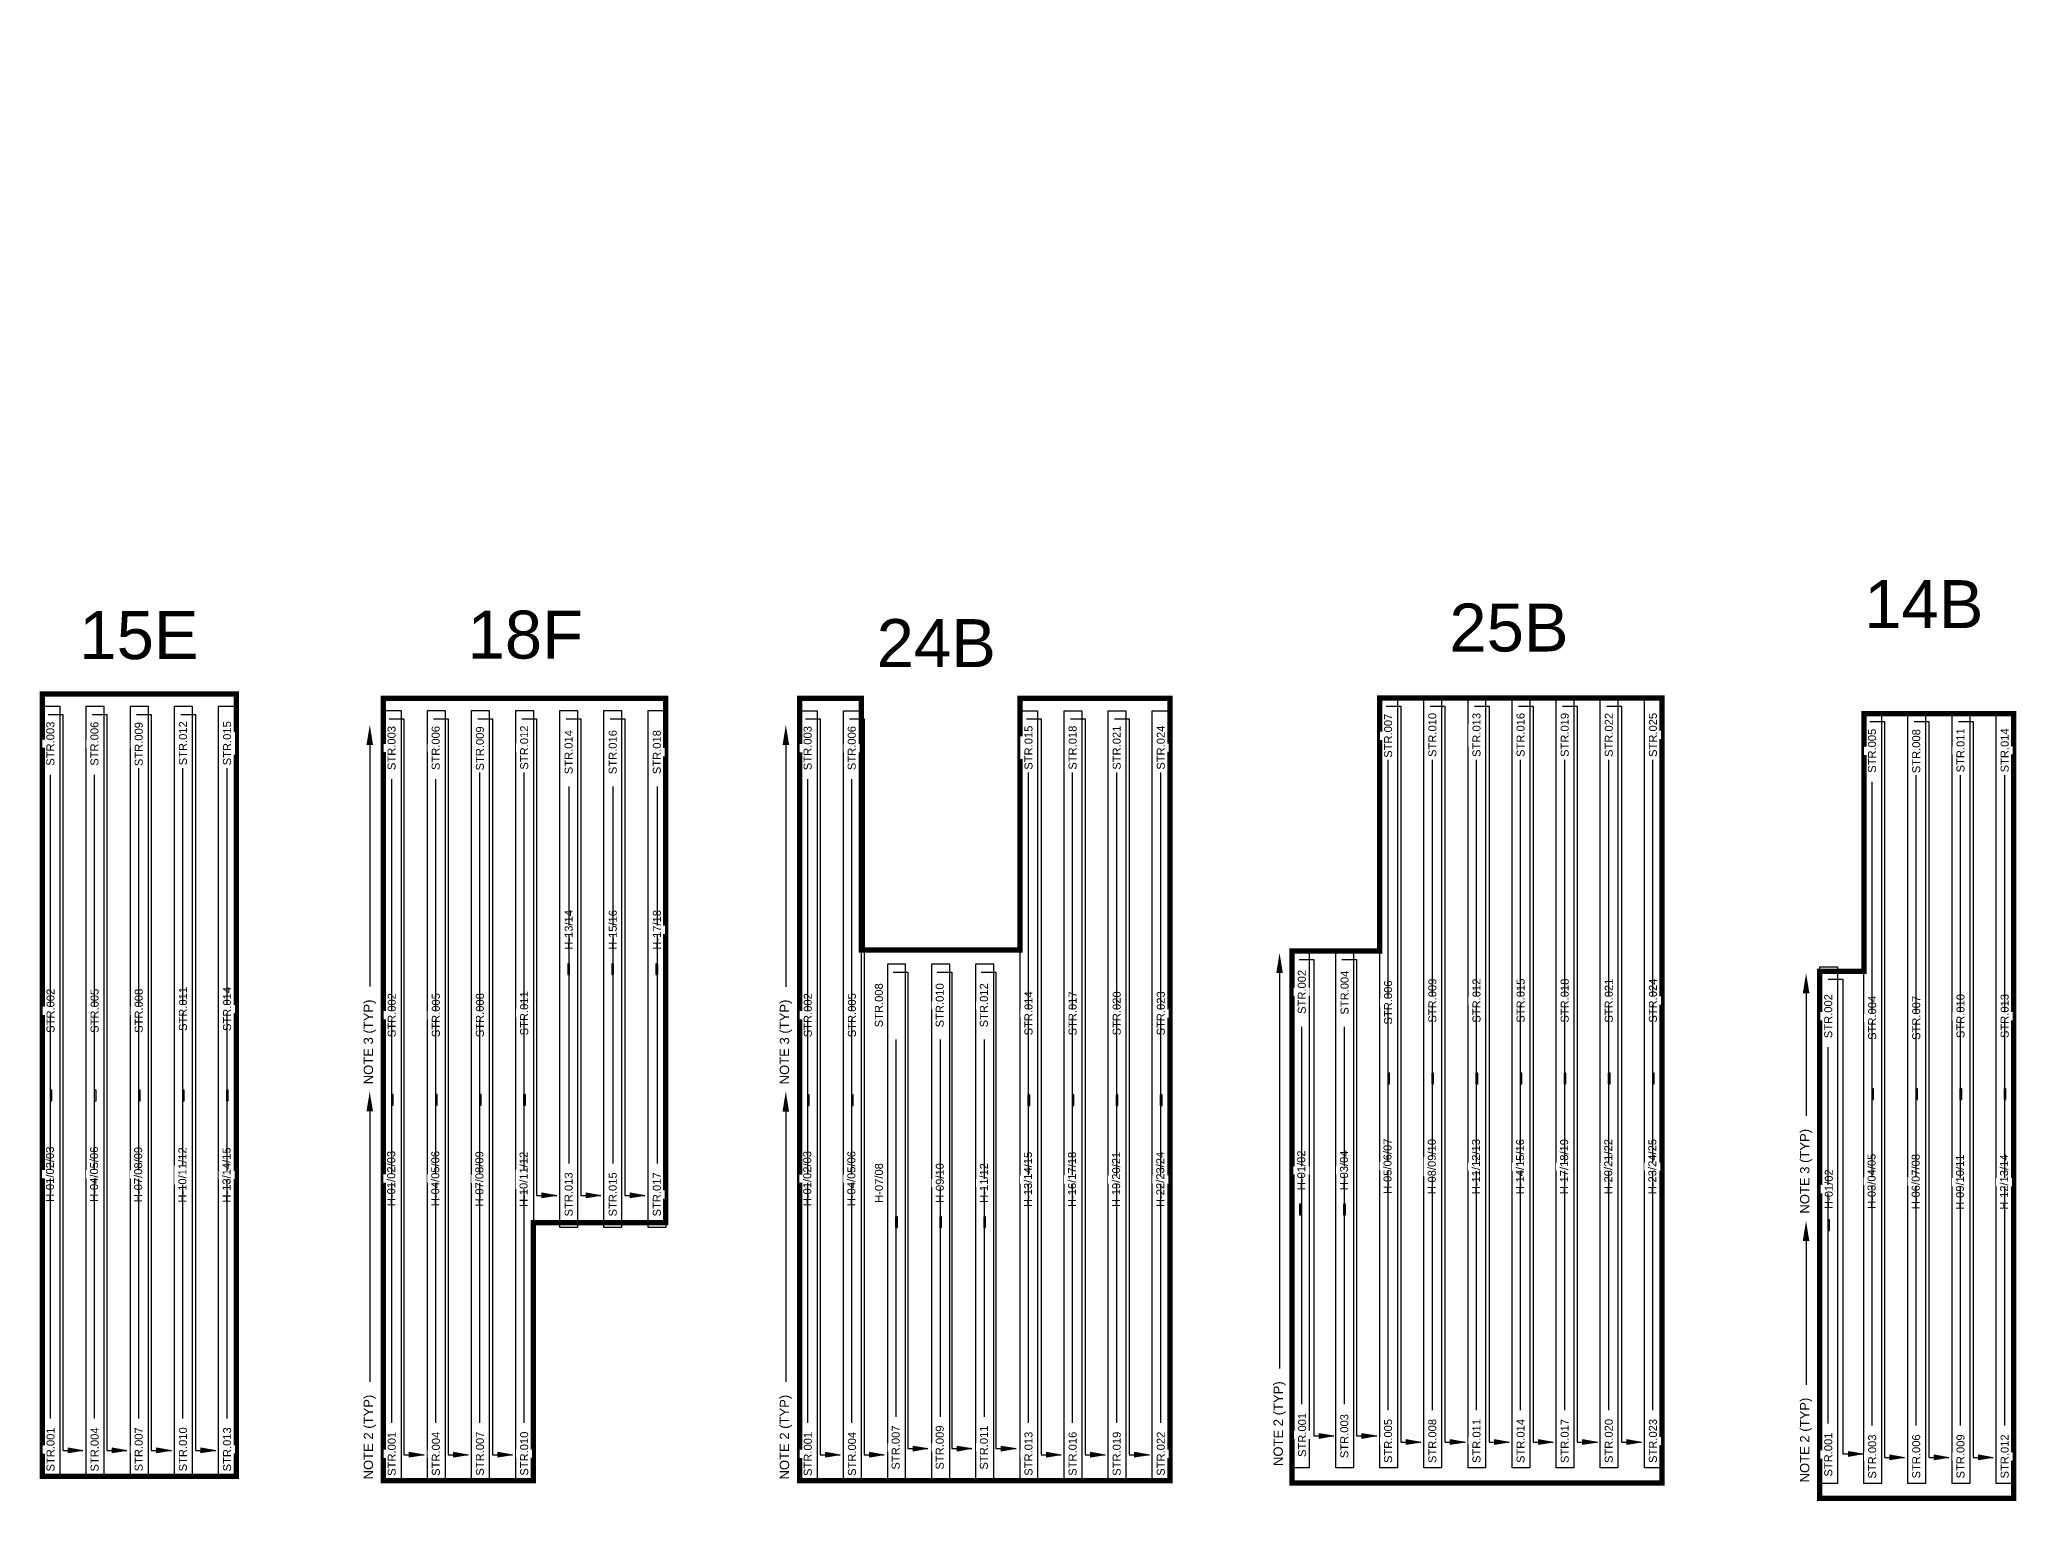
# Model space of a CAD drawing. Header units: inches. Extents: x -4 to 3761, y -12 to 63679.
# Drawn here: x 2761 to 3503, y 362 to 920 of the extents above; entities that cross this region are included whole.
import ezdxf
from ezdxf import colors
from ezdxf.entities.mleader import LeaderData, LeaderLine
from ezdxf.math import Vec2, Vec3

# ---------------------------------------------------------------- set-up
doc = ezdxf.new("R2010")
doc.units = ezdxf.units.IN
doc.header["$MEASUREMENT"] = 0
for name, color, linetype in [('E-TEXT', 7, 'Continuous'), ('G-ANNO-TEXT', 1, 'Continuous'), ('PV-LBD ARCHETYPES', 7, 'Continuous'), ('PVcase PV Modules (optimised)', 142, 'Continuous'), ('RISEN', 130, 'Continuous')]:
    doc.layers.add(name, color=color, linetype=linetype)
doc.styles.add('NEI-A', font='arial.ttf')

# ---------------------------------------------------------------- blocks, each defined once
blk = doc.blocks.new('1P58@52DEG F TR ID1 PVBlock')
at = {"color": 0}
blk.add_polyline3d([(0, 1.1355, 0), (0, -192.7565, 0), (-6.614, -192.7565, 0), (-6.614, 1.1355, 0)], close=True, dxfattribs=at)
at = {"layer": 'PVcase PV Modules (optimised)', "color": 0}
blk.add_lwpolyline([(-2.9763, -93.8105), (-3.6377, -93.8105), (-3.6377, -97.8105), (-2.9763, -97.8105)], close=True, dxfattribs=at)
blk = doc.blocks.new('1P87@52DEG F TR ID1 PVBlock')
at = {"color": 0}
blk.add_polyline3d([(0, 1.1355, 0), (0, -287.7025, 0), (-6.614, -287.7025, 0), (-6.614, 1.1355, 0)], close=True, dxfattribs=at)
at = {"layer": 'PVcase PV Modules (optimised)', "color": 0}
blk.add_lwpolyline([(-2.9763, -142.9205), (-3.6377, -142.9205), (-3.6377, -146.9205), (-2.9763, -146.9205)], close=True, dxfattribs=at)
blk = doc.blocks.new('_ClosedBlank')
at = {"color": 0, "linetype": 'ByBlock', "lineweight": -2}
for p, q in [((-1, 0.17), (0, 0)), ((-1, 0.17), (-1, -0.17)), ((0, 0), (-1, -0.17))]:
    blk.add_line(p, q, dxfattribs=at)
blk = doc.blocks.new('AR')
h = blk.add_hatch(color=256)
h.dxf.hatch_style = 1
h.paths.add_polyline_path([(0, 0.03), (0, -0.03), (0.18, 0)])
at = {"xscale": 0.1800047113158301, "yscale": 0.1800047113158301, "zscale": 0.1800047113158301}
blk.add_blockref('_ClosedBlank', (0.18, 0), dxfattribs=at)

msp = doc.modelspace()

# ---------------------------------------------------------------- linework, layer by layer
at = {"const_width": 2}
for points in [[(2762.43, 674.3), (2835.18, 674.3), (2835.18, 380.84), (2762.43, 380.84), (2762.43, 674.3)], [(2890.37, 672.67), (2996.2, 672.64), (2996.2, 475.93), (2946.59, 475.93), (2946.59, 379.21), (2890.37, 379.21), (2890.37, 672.67)], [(3069.53, 672.64), (3046.38, 672.64), (3046.38, 379.18), (3185.28, 379.18), (3185.28, 672.64), (3129.06, 672.64), (3129.06, 578.19), (3069.53, 578.19), (3069.53, 672.64)]]:
    msp.add_lwpolyline(points, dxfattribs=at)
for points in [[(3231.05, 378.27), (3369.8, 378.27), (3369.8, 672.79), (3263.97, 672.79), (3263.97, 577.85), (3231.05, 577.85)], [(3501.68, 666.96), (3445.46, 666.96), (3445.46, 570.27), (3428.93, 570.27), (3428.93, 372.5), (3501.68, 372.5)]]:
    msp.add_lwpolyline(points, close=True, dxfattribs=at)
at = {"layer": 'E-TEXT'}
for p, q in [((2764.62, 666.63), (2770.12, 666.63)), ((2770.12, 666.63), (2770.12, 390.57)), ((2781.15, 666.63), (2786.65, 666.63)), ((2786.65, 666.63), (2786.65, 390.57)), ((2892.56, 665), (2898.06, 665)), ((2898.06, 665), (2898.06, 388.94)), ((2909.1, 665), (2914.59, 665)), ((2914.59, 665), (2914.59, 388.94)), ((2958.84, 664.94, 5.56), (2964.34, 664.94, 5.56)), ((2975.38, 664.94, 5.56), (2980.88, 664.94, 5.56)), ((3048.57, 664.97), (3054.07, 664.97)), ((3054.07, 664.97), (3054.07, 388.91)), ((3065.11, 664.97), (3070.6, 664.97)), ((3070.6, 664.97), (3070.6, 388.91)), ((3447.65, 663.97), (3453.15, 663.97)), ((3453.15, 663.97), (3453.15, 387.91)), ((2798.62, 402.45), (2798.62, 646.47)), ((2815.21, 402.45), (2815.21, 646.47)), ((2831.77, 402.45), (2831.77, 646.47)), ((3267.09, 405.58), (3267.09, 649.6)), ((3283.68, 405.58), (3283.68, 649.6)), ((3300.24, 405.58), (3300.24, 649.6)), ((3316.77, 405.58), (3316.77, 649.6)), ((3333.31, 405.58), (3333.31, 649.6)), ((3349.84, 405.58), (3349.84, 649.6)), ((3366.38, 405.58), (3366.38, 649.61)), ((2765.56, 402.45), (2765.56, 643.99)), ((2782.09, 402.45), (2782.09, 643.99)), ((2893.5, 400.82), (2893.5, 642.36)), ((2910.04, 400.82), (2910.04, 642.36)), ((2926.56, 400.82), (2926.56, 644.84)), ((2943.16, 400.82), (2943.16, 644.84)), ((3049.51, 400.79), (3049.51, 642.33)), ((3066.05, 400.79), (3066.05, 642.33)), ((3132.26, 400.79), (3132.26, 644.81)), ((3148.79, 400.79), (3148.79, 644.81)), ((3165.33, 400.79), (3165.33, 644.81)), ((3181.86, 400.79), (3181.86, 644.81)), ((3448.6, 399.79), (3448.6, 641.33)), ((3465.12, 399.79), (3465.12, 643.82)), ((3481.72, 399.79), (3481.72, 643.82)), ((3498.27, 399.79), (3498.27, 643.82)), ((3233.73, 574.71), (3239.23, 574.71)), ((3249.76, 574.71), (3255.26, 574.71)), ((3081.46, 569.97, 5.56), (3086.96, 569.97, 5.56)), ((3098, 569.97, 5.56), (3103.5, 569.97, 5.56)), ((3114.53, 569.97, 5.56), (3120.03, 569.97, 5.56)), ((3432.14, 567.32), (3437.64, 567.32)), ((3437.64, 567.32), (3437.64, 389.26)), ((3250.77, 407.86), (3250.77, 549.38)), ((3432.13, 400.59), (3432.13, 541.79)), ((2786.65, 390.52), (2794.21, 390.52)), ((2914.59, 388.89), (2922.15, 388.89)), ((3070.6, 388.86), (3078.16, 388.86)), ((3437.64, 389.21), (3445.2, 389.21)), ((3453.15, 387.87), (3460.71, 387.87))]:
    msp.add_line(p, q, dxfattribs=at)

# ---------------------------------------------------------------- block references
at = {"layer": 'E-TEXT', "xscale": 30.78777906583937, "yscale": 30.78777906583937, "zscale": 30.78777906583937}
for p in [(3273.81, 393.65), (3290.4, 393.65), (3306.94, 393.65), (3323.47, 393.65), (3340.01, 393.65), (3356.54, 393.66), (2788.67, 390.52), (2805.34, 390.52), (2821.93, 390.52), (2916.61, 388.89), (2933.28, 388.89), (3072.62, 388.86), (3138.95, 388.86), (3155.49, 388.86), (3172.03, 388.86), (3439.66, 389.21), (3455.17, 387.87), (3471.84, 387.87), (3488.43, 387.87)]:
    msp.add_blockref('AR', p, dxfattribs=at)
at = {"layer": 'RISEN'}
for name, p in [('1P87@52DEG F TR ID1 PVBlock', (2769.04, 668.54)), ('1P87@52DEG F TR ID1 PVBlock', (2785.58, 668.54)), ('1P87@52DEG F TR ID1 PVBlock', (2802.11, 668.54)), ('1P87@52DEG F TR ID1 PVBlock', (2818.65, 668.54)), ('1P87@52DEG F TR ID1 PVBlock', (2835.18, 668.54)), ('1P87@52DEG F TR ID1 PVBlock', (2896.98, 666.91)), ('1P87@52DEG F TR ID1 PVBlock', (2913.52, 666.91)), ('1P87@52DEG F TR ID1 PVBlock', (2930.05, 666.91)), ('1P87@52DEG F TR ID1 PVBlock', (2946.59, 666.91)), ('1P58@52DEG F TR ID1 PVBlock', (2963.13, 666.91, 5.56)), ('1P58@52DEG F TR ID1 PVBlock', (2979.66, 666.91, 5.56)), ('1P58@52DEG F TR ID1 PVBlock', (2996.2, 666.91, 5.56)), ('1P87@52DEG F TR ID1 PVBlock', (3052.99, 666.88)), ('1P87@52DEG F TR ID1 PVBlock', (3069.53, 666.88)), ('1P87@52DEG F TR ID1 PVBlock', (3135.67, 666.88)), ('1P87@52DEG F TR ID1 PVBlock', (3152.21, 666.88)), ('1P87@52DEG F TR ID1 PVBlock', (3168.74, 666.88)), ('1P87@52DEG F TR ID1 PVBlock', (3185.28, 666.88)), ('1P58@52DEG F TR ID1 PVBlock', (3086.06, 571.93, 5.56)), ('1P58@52DEG F TR ID1 PVBlock', (3102.6, 571.93, 5.56)), ('1P58@52DEG F TR ID1 PVBlock', (3119.14, 571.93, 5.56)), ('1P58@52DEG F TR ID1 PVBlock', (3237.51, 576.68)), ('1P58@52DEG F TR ID1 PVBlock', (3254.05, 576.68)), ('1P58@52DEG F TR ID1 PVBlock', (3435.54, 570.84))]:
    msp.add_blockref(name, p, dxfattribs=at)
at = {"layer": 'RISEN', "rotation": 180}
for p in [(3263.97, 385.1), (3280.5, 385.1), (3297.04, 385.1), (3313.58, 385.1), (3330.11, 385.1), (3346.65, 385.1), (3363.18, 385.1), (3445.46, 379.26), (3462, 379.26), (3478.53, 379.26), (3495.07, 379.26)]:
    msp.add_blockref('1P87@52DEG F TR ID1 PVBlock', p, dxfattribs=at)

# ---------------------------------------------------------------- texts
at = {"layer": 'PV-LBD ARCHETYPES', "style": 'NEI-A'}
for s, p in [('14B', (3445.58, 699.02)), ('25B', (3290.03, 690.24))]:
    msp.add_text(s, height=18, dxfattribs=at).set_placement(p)
at = {"layer": 'PV-LBD ARCHETYPES', "char_height": 18, "width": 56.036, "attachment_point": 5, "style": 'NEI-A'}
for s, insert in [(' 15E', (2795.22, 696.26, 5.23)), (' 18F', (2940.07, 696.44, -11.13)), (' 24B', (3094.17, 693.4, 5.23))]:
    msp.add_mtext(s, dxfattribs=dict(at, insert=insert))

# ---------------------------------------------------------------- leaders
at = {"layer": 'G-ANNO-TEXT'}
ml = msp.add_multileader_mtext('Standard', dxfattribs=at)
ml.set_content('NOTE 3 (TYP)', color=256, style='NEI-A')
ml.set_leader_properties()
ml.build(insert=Vec2(0, 0))
ml.multileader.update_dxf_attribs({"dogleg_length": 0.0625, "arrow_head_size": 7.5, "scale": 60})
ctx = ml.context
ctx.base_point, ctx.scale, ctx.char_height, ctx.arrow_head_size, ctx.landing_gap_size, ctx.plane_origin, ctx.plane_x_axis, ctx.plane_y_axis = Vec3(3423.81, 473.95), 60, 3.5, 7.5, 5.4, Vec3(3501.94, 404.69), Vec3(0, 1), Vec3(-1, 0)
notes = []
notes.append((ctx, [(1, (1, 1, 0), (3423.81, 519.74), (0, -1), 3.75, [(0, [(3423.81, 569.52)], 0, [])])]))
ctx.mtext.insert, ctx.mtext.text_direction, ctx.mtext.rotation, ctx.mtext.width, ctx.mtext.flow_direction = Vec3(3421.54, 479.35), Vec3(0, 1), 1.570796, 1027, 5
ml = msp.add_multileader_mtext('Standard', dxfattribs=at)
ml.set_content('NOTE 2 (TYP)', color=256, style='NEI-A')
ml.set_leader_properties()
ml.build(insert=Vec2(0, 0))
ml.multileader.update_dxf_attribs({"dogleg_length": 0.0625, "arrow_head_size": 7.5, "scale": 60})
ctx = ml.context
ctx.base_point, ctx.scale, ctx.char_height, ctx.arrow_head_size, ctx.landing_gap_size, ctx.plane_origin, ctx.plane_x_axis, ctx.plane_y_axis = Vec3(3423.79, 373.1), 60, 3.5, 7.5, 5.4, Vec3(3501.92, 303.83), Vec3(0, 1), Vec3(-1, 0)
notes.append((ctx, [(1, (1, 1, 0), (3423.79, 418.89), (0, -1), 3.75, [(0, [(3423.79, 476.57)], 0, [])])]))
ctx.mtext.insert, ctx.mtext.text_direction, ctx.mtext.rotation, ctx.mtext.width, ctx.mtext.flow_direction = Vec3(3421.52, 378.5), Vec3(0, 1), 1.570796, 55.295, 5
ml = msp.add_multileader_mtext('Standard', dxfattribs=at)
ml.set_content('NOTE 2 (TYP)', color=256, style='NEI-A')
ml.set_leader_properties()
ml.build(insert=Vec2(0, 0))
ml.multileader.update_dxf_attribs({"dogleg_length": 0.0625, "arrow_head_size": 7.5, "scale": 60})
ctx = ml.context
ctx.base_point, ctx.scale, ctx.char_height, ctx.arrow_head_size, ctx.landing_gap_size, ctx.plane_origin, ctx.plane_x_axis, ctx.plane_y_axis = Vec3(3379.58, 0.62, 5.56), 60, 3.5, 7.5, 5.4, Vec3(3457.72, -68.65, 5.56), Vec3(0, 1), Vec3(-1, 0)
notes.append((ctx, [(1, (1, 1, 0), (3379.58, 46.41, 5.56), (0, -1), 3.75, [(0, [(3379.58, 198.47, 5.56)], 0, [])])]))
ctx.mtext.insert, ctx.mtext.text_direction, ctx.mtext.rotation, ctx.mtext.width, ctx.mtext.flow_direction = Vec3(3377.32, 6.02, 5.56), Vec3(0, 1), 1.570796, 55.295, 5
for ctx, leaders in notes:
    for number, flags, end, landing, length, lines in leaders:
        leader = LeaderData()
        leader.index, (leader.has_last_leader_line, leader.has_dogleg_vector, leader.attachment_direction) = number, flags
        leader.last_leader_point, leader.dogleg_vector, leader.dogleg_length = Vec3(end), Vec3(landing), length
        for number, points, colour, breaks in lines:
            line = LeaderLine()
            line.index, line.vertices, line.color, line.breaks = number, Vec3.list(points), colors.encode_raw_color(colour), breaks
            leader.lines.append(line)
        ctx.leaders.append(leader)

# ---------------------------------------------------------------- next in the draw order: texts
at = {"layer": 'G-ANNO-TEXT', "char_height": 3, "attachment_point": 5, "rotation": 90, "style": 'NEI-A', "bg_fill": 3, "box_fill_scale": 1.5, "bg_fill_color": 256, "bg_fill_transparency": 0}
for s, width, heights, insert in [('STR.003', 0.0823, [0], (2765.49, 655.65)), ('STR.006', 0.0823, [0], (2782.03, 655.65)), ('STR.009', 0.0963, [0], (2798.62, 655.5)), ('STR.012', 0.0963, [0], (2815.21, 655.81)), ('STR.015', 5.5386, [3.1], (2831.77, 655.81)), ('STR.003', 0.0823, [0], (2893.44, 654.03)), ('STR.006', 0.0823, [0], (2909.97, 654.03)), ('STR.009', 0.0963, [0], (2926.56, 653.87)), ('STR.012', 0.0963, [0], (2943.16, 654.19)), ('STR.014', 0.0963, [0], (2959.83, 652.48, 5.56)), ('STR.016', 0.0963, [0], (2976.36, 652.48, 5.56)), ('STR.018', 0.0963, [0], (2992.9, 652.48, 5.56)), ('STR.003', 0.0823, [0], (3049.44, 654)), ('STR.006', 0.0823, [0], (3065.98, 654)), ('STR.015', 5.5386, [3.1], (3132.26, 654.16)), ('STR.018', 0.0963, [0], (3148.79, 654.16)), ('STR.021', 0.0963, [0], (3165.33, 654.16)), ('STR.024', 0.0963, [0], (3181.86, 654.16)), ('STR.007', 0.0963, [0], (3267.09, 658.63)), ('STR.010', 0.0963, [0], (3283.68, 658.94)), ('STR.013', 5.5386, [3.1], (3300.24, 658.94)), ('STR.016', 0.0963, [0], (3316.77, 658.94)), ('STR.019', 0.0963, [0], (3333.31, 658.94)), ('STR.022', 0.0963, [0], (3349.84, 658.94)), ('STR.025', 0.0963, [0], (3366.38, 658.95)), ('STR.005', 0.0823, [0], (3448.53, 653)), ('STR.008', 0.0963, [0], (3465.12, 652.84)), ('STR.011', 0.0963, [0], (3481.72, 653.16)), ('STR.014', 0.0963, [0], (3498.27, 653.16)), ('STR.002', 0.0963, [0], (2765.56, 555.44)), ('STR.005', 0.0963, [0], (2782.09, 555.44)), ('STR.008', 0.0963, [0], (2798.62, 555.43)), ('STR.011', 0.0963, [0], (2815.21, 556.12)), ('STR.014', 0.0963, [0], (2831.77, 556.12)), ('STR.008', 0.0963, [0], (3076.15, 557.5, 5.56)), ('STR.010', 0.0963, [0], (3098.98, 557.5, 5.56)), ('STR.012', 0.0963, [0], (3115.52, 557.5, 5.56)), ('STR.004', 0.0823, [0], (3250.77, 562.25)), ('STR.006', 0.0963, [0], (3267.09, 558.56)), ('STR.009', 0.0963, [0], (3283.68, 559.25)), ('STR.012', 0.0963, [0], (3300.24, 559.25)), ('STR.015', 0.0963, [0], (3316.77, 559.25)), ('STR.018', 0.0963, [0], (3333.31, 559.25)), ('STR.021', 0.0963, [0], (3349.84, 559.25)), ('STR.024', 0.0963, [0], (3366.38, 559.26)), ('STR.002', 0.0963, [0], (2893.5, 553.81)), ('STR.005', 0.0963, [0], (2910.04, 553.81)), ('STR.008', 0.0963, [0], (2926.56, 553.8)), ('STR.011', 0.0963, [0], (2943.16, 554.5)), ('STR.002', 0.0963, [0], (3049.51, 553.78)), ('STR.005', 0.0963, [0], (3066.05, 553.78)), ('STR.014', 0.0963, [0], (3132.26, 554.47)), ('STR.017', 0.0963, [0], (3148.79, 554.47)), ('STR.020', 0.0963, [0], (3165.33, 554.47)), ('STR.023', 0.0963, [0], (3181.86, 554.47)), ('STR.002', 0.0963, [0], (3432.13, 553.44)), ('STR.004', 0.0963, [0], (3448.6, 552.79)), ('STR.007', 0.0963, [0], (3465.12, 552.77)), ('STR.010', 0.0963, [0], (3481.72, 553.47)), ('STR.013', 0.0963, [0], (3498.27, 553.47)), ('STR.013', 0.0963, [0], (2959.83, 486.56, 5.56)), ('STR.001', 0.0963, [0], (3234.85, 396.31)), ('STR.004', 0.0963, [0], (2782.09, 390.85)), ('STR.007', 0.0963, [0], (2798.62, 390.91)), ('STR.004', 0.0963, [0], (2910.04, 389.22)), ('STR.007', 0.0963, [0], (2926.56, 389.29)), ('STR.004', 0.0963, [0], (3066.05, 389.19)), ('STR.007', 0.0963, [0], (3082.45, 391.58, 5.56)), ('STR.009', 0.0963, [0], (3098.98, 391.58, 5.56)), ('STR.001', 0.0823, [0], (3432.13, 388.95)), ('STR.003', 0.0963, [0], (3448.6, 388.19)), ('STR.006', 0.0963, [0], (3465.12, 388.26))]:
    msp.add_mtext_dynamic_manual_height_columns(s, width=width, gutter_width=0.561, heights=heights, dxfattribs=dict(at, insert=insert))
for s, insert, width in [('H-01/02/03', (2765.35, 494.13), 0.0823), ('H-04/05/06', (2781.89, 494.13), 0.0823), ('H-07/08/09', (2798.42, 494.02), 0.0823), ('H-05/06/07', (3266.89, 497.15), 0.0823), ('H-08/09/10', (3283.48, 496.97), 4.2409), ('H-11/12/13', (3300.03, 496.97), 0.0823), ('H-14/15/16', (3316.57, 496.97), 0.0823), ('H-17/18/19', (3333.1, 496.97), 0.0823), ('H-20/21/22', (3349.64, 496.97), 0.0823), ('H-23/24/25', (3366.17, 496.97), 0.0823), ('H-10/11/12', (2815.01, 493.84), 4.2409), ('H-13/14/15', (2831.56, 493.84), 0.0823), ('H-01/02/03', (2893.3, 492.5), 0.0823), ('H-04/05/06', (2909.83, 492.5), 0.0823), ('H-07/08/09', (2926.36, 492.39), 0.0823), ('H-10/11/12', (2942.95, 492.21), 4.2409), ('H-01/02/03', (3049.31, 492.47), 0.0823), ('H-04/05/06', (3065.84, 492.47), 0.0823), ('H-13/14/15', (3132.05, 492.18), 0.0823), ('H-16/17/18', (3148.58, 492.18), 0.0823), ('H-19/20/21', (3165.12, 492.18), 0.0823), ('H-22/23/24', (3181.66, 492.18), 0.0823), ('H-03/04', (3250.56, 495.57), 0.0823), ('H-03/04/05', (3448.39, 491.47), 0.0823), ('H-06/07/08', (3464.92, 491.36), 0.0823), ('H-09/10/11', (3481.51, 491.18), 0.0823), ('H-12/13/14', (3498.06, 491.18), 0.0823), ('H-01/02', (3432.33, 488.52), 0.0823)]:
    msp.add_mtext(s, dxfattribs=dict(at, insert=insert, width=width))

# ---------------------------------------------------------------- next in the draw order: linework, layer by layer
at = {"layer": 'E-TEXT'}
for p, q in [((3266.29, 669.78), (3271.79, 669.78)), ((3282.89, 669.78), (3288.38, 669.78)), ((3299.42, 669.78), (3304.92, 669.78)), ((3315.96, 669.78), (3321.46, 669.78)), ((3332.49, 669.78), (3337.99, 669.78)), ((3349.03, 669.79), (3354.53, 669.79)), ((2797.82, 666.66), (2803.32, 666.66)), ((2803.32, 666.66), (2803.32, 390.57)), ((2814.42, 666.66), (2819.91, 666.66)), ((2925.77, 665.03), (2931.27, 665.03)), ((2931.27, 665.03), (2931.27, 388.94)), ((2942.31, 664.94), (2947.81, 664.94)), ((2947.81, 664.94), (2947.81, 486.21)), ((3131.44, 665), (3136.94, 665)), ((3147.98, 665), (3153.47, 665)), ((3164.51, 665), (3170.01, 665)), ((3464.32, 664), (3469.82, 664)), ((3469.82, 664), (3469.82, 387.91)), ((3480.92, 664), (3486.42, 664)), ((2960.03, 498.1, 5.56), (2960.03, 639.62, 5.56)), ((3239.23, 574.71), (3239.23, 395.98)), ((3086.96, 569.97, 5.56), (3086.96, 391.24, 5.56)), ((3234.74, 407.86), (3234.74, 549.38)), ((3082.65, 403.12, 5.56), (3082.65, 544.64, 5.56)), ((3099.19, 403.12, 5.56), (3099.19, 544.64, 5.56)), ((2947.81, 486.17), (2955.36, 486.17)), ((2964.34, 486.17, 5.56), (2971.9, 486.17, 5.56)), ((3239.23, 395.93), (3246.79, 395.93)), ((2770.12, 390.52), (2777.67, 390.52)), ((2803.32, 390.52), (2810.88, 390.52)), ((2898.06, 388.89), (2905.62, 388.89)), ((2931.27, 388.89), (2938.82, 388.89)), ((3054.07, 388.86), (3061.63, 388.86)), ((3086.96, 391.19, 5.56), (3094.52, 391.19, 5.56)), ((3103.5, 391.19, 5.56), (3111.05, 391.19, 5.56)), ((3469.82, 387.87), (3477.38, 387.87))]:
    msp.add_line(p, q, dxfattribs=at)

# ---------------------------------------------------------------- next in the draw order: block references
at = {"layer": 'E-TEXT', "xscale": 30.78777906583937, "yscale": 30.78777906583937, "zscale": 30.78777906583937}
for p in [(2949.82, 486.17), (2966.36, 486.17, 5.56), (3241.25, 395.93), (2772.13, 390.52), (2900.07, 388.89), (3056.08, 388.86), (3088.98, 391.19, 5.56), (3105.51, 391.19, 5.56)]:
    msp.add_blockref('AR', p, dxfattribs=at)

# ---------------------------------------------------------------- next in the draw order: leaders
at = {"layer": 'G-ANNO-TEXT'}
ml = msp.add_multileader_mtext('Standard', dxfattribs=at)
ml.set_content('NOTE 3 (TYP)', color=256, style='NEI-A')
ml.set_leader_properties()
ml.build(insert=Vec2(0, 0))
ml.multileader.update_dxf_attribs({"dogleg_length": 0.0625, "arrow_head_size": 7.5, "scale": 60})
ctx = ml.context
ctx.base_point, ctx.scale, ctx.char_height, ctx.arrow_head_size, ctx.landing_gap_size, ctx.plane_origin, ctx.plane_x_axis, ctx.plane_y_axis = Vec3(2885.25, 522.48), 60, 3.5, 7.5, 5.4, Vec3(2963.38, 453.21), Vec3(0, 1), Vec3(-1, 0)
notes = []
notes.append((ctx, [(1, (1, 1, 0), (2885.25, 568.27), (0, -1), 3.75, [(0, [(2885.25, 662.7)], 0, [])])]))
ctx.mtext.insert, ctx.mtext.text_direction, ctx.mtext.rotation, ctx.mtext.width, ctx.mtext.flow_direction = Vec3(2882.98, 527.88), Vec3(0, 1), 1.570796, 1027, 5
ml = msp.add_multileader_mtext('Standard', dxfattribs=at)
ml.set_content('NOTE 3 (TYP)', color=256, style='NEI-A')
ml.set_leader_properties()
ml.build(insert=Vec2(0, 0))
ml.multileader.update_dxf_attribs({"dogleg_length": 0.0625, "arrow_head_size": 7.5, "scale": 60})
ctx = ml.context
ctx.base_point, ctx.scale, ctx.char_height, ctx.arrow_head_size, ctx.landing_gap_size, ctx.plane_origin, ctx.plane_x_axis, ctx.plane_y_axis = Vec3(3041.26, 522.45), 60, 3.5, 7.5, 5.4, Vec3(3119.39, 453.18), Vec3(0, 1), Vec3(-1, 0)
notes.append((ctx, [(1, (1, 1, 0), (3041.26, 568.24), (0, -1), 3.75, [(0, [(3041.26, 662.67)], 0, [])])]))
ctx.mtext.insert, ctx.mtext.text_direction, ctx.mtext.rotation, ctx.mtext.width, ctx.mtext.flow_direction = Vec3(3038.99, 527.85), Vec3(0, 1), 1.570796, 1027, 5
for ctx, leaders in notes:
    for number, flags, end, landing, length, lines in leaders:
        leader = LeaderData()
        leader.index, (leader.has_last_leader_line, leader.has_dogleg_vector, leader.attachment_direction) = number, flags
        leader.last_leader_point, leader.dogleg_vector, leader.dogleg_length = Vec3(end), Vec3(landing), length
        for number, points, colour, breaks in lines:
            line = LeaderLine()
            line.index, line.vertices, line.color, line.breaks = number, Vec3.list(points), colors.encode_raw_color(colour), breaks
            leader.lines.append(line)
        ctx.leaders.append(leader)

# ---------------------------------------------------------------- next in the draw order: texts
at = {"layer": 'G-ANNO-TEXT', "char_height": 3, "width": 0.0823, "attachment_point": 5, "rotation": 90, "style": 'NEI-A', "bg_fill": 3, "box_fill_scale": 1.5, "bg_fill_color": 256, "bg_fill_transparency": 0}
for s, insert in [('H-13/14', (2959.84, 585.8, 5.56)), ('H-07/08', (3076.17, 490.83, 5.56)), ('H-09/10', (3099, 490.83, 5.56)), ('H-01/02', (3234.53, 495.57))]:
    msp.add_mtext(s, dxfattribs=dict(at, insert=insert))
at = {"layer": 'G-ANNO-TEXT', "char_height": 3, "attachment_point": 5, "rotation": 90, "style": 'NEI-A', "bg_fill": 3, "box_fill_scale": 1.5, "bg_fill_color": 256, "bg_fill_transparency": 0}
for s, width, insert in [('STR.002', 0.0823, (3234.74, 562.53)), ('STR.015', 0.0963, (2976.36, 486.56, 5.56)), ('STR.003', 0.0963, (3250.67, 395.86)), ('STR.001', 0.0963, (2765.56, 390.85)), ('STR.010', 0.0963, (2815.21, 390.91)), ('STR.001', 0.0963, (2893.5, 389.22)), ('STR.010', 0.0963, (2943.16, 389.29)), ('STR.001', 0.0963, (3049.51, 389.19)), ('STR.011', 0.0963, (3115.52, 391.58, 5.56)), ('STR.009', 0.0963, (3481.72, 388.26))]:
    msp.add_mtext_dynamic_manual_height_columns(s, width=width, gutter_width=0.561, heights=[0], dxfattribs=dict(at, insert=insert))

# ---------------------------------------------------------------- next in the draw order: linework, layer by layer
at = {"layer": 'E-TEXT'}
for p, q in [((2819.91, 666.66), (2819.91, 390.57)), ((2964.34, 664.94, 5.56), (2964.34, 486.21, 5.56)), ((3486.42, 664), (3486.42, 387.91)), ((2976.57, 498.1, 5.56), (2976.57, 639.62, 5.56)), ((3255.26, 574.71), (3255.26, 395.98)), ((3103.5, 569.97, 5.56), (3103.5, 391.24, 5.56)), ((3115.72, 403.12, 5.56), (3115.72, 544.64, 5.56)), ((2980.88, 486.17, 5.56), (2988.43, 486.17, 5.56)), ((3255.26, 395.93), (3262.82, 395.93)), ((2819.91, 390.52), (2827.47, 390.52)), ((3120.03, 391.19, 5.56), (3127.59, 391.19, 5.56)), ((3486.42, 387.87), (3493.97, 387.87))]:
    msp.add_line(p, q, dxfattribs=at)

# ---------------------------------------------------------------- next in the draw order: block references
at = {"layer": 'E-TEXT', "xscale": 30.78777906583937, "yscale": 30.78777906583937, "zscale": 30.78777906583937}
for p in [(2982.89, 486.17, 5.56), (3257.28, 395.93), (3122.05, 391.19, 5.56)]:
    msp.add_blockref('AR', p, dxfattribs=at)

# ---------------------------------------------------------------- next in the draw order: leaders
at = {"layer": 'G-ANNO-TEXT'}
ml = msp.add_multileader_mtext('Standard', dxfattribs=at)
ml.set_content('NOTE 2 (TYP)', color=256, style='NEI-A')
ml.set_leader_properties()
ml.build(insert=Vec2(0, 0))
ml.multileader.update_dxf_attribs({"dogleg_length": 0.0625, "arrow_head_size": 7.5, "scale": 60})
ctx = ml.context
ctx.base_point, ctx.scale, ctx.char_height, ctx.arrow_head_size, ctx.landing_gap_size, ctx.plane_origin, ctx.plane_x_axis, ctx.plane_y_axis = Vec3(3226.38, 379.25, 5.56), 60, 3.5, 7.5, 5.4, Vec3(3304.52, 309.98, 5.56), Vec3(0, 1), Vec3(-1, 0)
notes = []
notes.append((ctx, [(1, (1, 1, 0), (3226.38, 425.04, 5.56), (0, -1), 3.75, [(0, [(3226.38, 577.1, 5.56)], 0, [])])]))
ctx.mtext.insert, ctx.mtext.text_direction, ctx.mtext.rotation, ctx.mtext.width, ctx.mtext.flow_direction = Vec3(3224.12, 384.65, 5.56), Vec3(0, 1), 1.570796, 55.295, 5
ml = msp.add_multileader_mtext('Standard', dxfattribs=at)
ml.set_content('NOTE 2 (TYP)', color=256, style='NEI-A')
ml.set_leader_properties()
ml.build(insert=Vec2(0, 0))
ml.multileader.update_dxf_attribs({"dogleg_length": 0.0625, "arrow_head_size": 7.5, "scale": 60})
ctx = ml.context
ctx.base_point, ctx.scale, ctx.char_height, ctx.arrow_head_size, ctx.landing_gap_size, ctx.plane_origin, ctx.plane_x_axis, ctx.plane_y_axis = Vec3(2885.23, 374.22), 60, 3.5, 7.5, 5.4, Vec3(2963.37, 304.95), Vec3(0, 1), Vec3(-1, 0)
notes.append((ctx, [(1, (1, 1, 0), (2885.23, 420.01), (0, -1), 3.75, [(0, [(2885.23, 525.17)], 0, [])])]))
ctx.mtext.insert, ctx.mtext.text_direction, ctx.mtext.rotation, ctx.mtext.width, ctx.mtext.flow_direction = Vec3(2882.97, 379.62), Vec3(0, 1), 1.570796, 55.295, 5
ml = msp.add_multileader_mtext('Standard', dxfattribs=at)
ml.set_content('NOTE 2 (TYP)', color=256, style='NEI-A')
ml.set_leader_properties()
ml.build(insert=Vec2(0, 0))
ml.multileader.update_dxf_attribs({"dogleg_length": 0.0625, "arrow_head_size": 7.5, "scale": 60})
ctx = ml.context
ctx.base_point, ctx.scale, ctx.char_height, ctx.arrow_head_size, ctx.landing_gap_size, ctx.plane_origin, ctx.plane_x_axis, ctx.plane_y_axis = Vec3(3041.24, 374.19), 60, 3.5, 7.5, 5.4, Vec3(3119.38, 304.92), Vec3(0, 1), Vec3(-1, 0)
notes.append((ctx, [(1, (1, 1, 0), (3041.24, 419.97), (0, -1), 3.75, [(0, [(3041.24, 525.14)], 0, [])])]))
ctx.mtext.insert, ctx.mtext.text_direction, ctx.mtext.rotation, ctx.mtext.width, ctx.mtext.flow_direction = Vec3(3038.98, 379.59), Vec3(0, 1), 1.570796, 55.295, 5
for ctx, leaders in notes:
    for number, flags, end, landing, length, lines in leaders:
        leader = LeaderData()
        leader.index, (leader.has_last_leader_line, leader.has_dogleg_vector, leader.attachment_direction) = number, flags
        leader.last_leader_point, leader.dogleg_vector, leader.dogleg_length = Vec3(end), Vec3(landing), length
        for number, points, colour, breaks in lines:
            line = LeaderLine()
            line.index, line.vertices, line.color, line.breaks = number, Vec3.list(points), colors.encode_raw_color(colour), breaks
            leader.lines.append(line)
        ctx.leaders.append(leader)

# ---------------------------------------------------------------- next in the draw order: texts
at = {"layer": 'G-ANNO-TEXT', "char_height": 3, "width": 0.0823, "attachment_point": 5, "rotation": 90, "style": 'NEI-A', "bg_fill": 3, "box_fill_scale": 1.5, "bg_fill_color": 256, "bg_fill_transparency": 0}
for s, insert in [('H-15/16', (2976.38, 585.8, 5.56)), ('H-11/12', (3115.53, 490.83, 5.56))]:
    msp.add_mtext(s, dxfattribs=dict(at, insert=insert))
at = {"layer": 'G-ANNO-TEXT', "char_height": 3, "attachment_point": 5, "rotation": 90, "style": 'NEI-A', "bg_fill": 3, "box_fill_scale": 1.5, "bg_fill_color": 256, "bg_fill_transparency": 0}
for s, insert in [('STR.017', (2992.9, 486.56, 5.56)), ('STR.005', (3267.09, 394.04)), ('STR.013', (2831.77, 390.91)), ('STR.013', (3132.26, 389.26)), ('STR.012', (3498.27, 388.26))]:
    msp.add_mtext_dynamic_manual_height_columns(s, width=0.0963, gutter_width=0.561, heights=[0], dxfattribs=dict(at, insert=insert))

# ---------------------------------------------------------------- next in the draw order: linework, layer by layer
at = {"layer": 'E-TEXT'}
for p, q in [((3271.79, 669.78), (3271.79, 393.69)), ((2980.88, 664.94, 5.56), (2980.88, 486.21, 5.56)), ((3136.94, 665), (3136.94, 388.91)), ((2993.1, 498.1, 5.56), (2993.1, 639.62, 5.56)), ((3120.03, 569.97, 5.56), (3120.03, 391.24, 5.56)), ((3271.79, 393.65), (3279.35, 393.65)), ((3136.94, 388.86), (3144.5, 388.86))]:
    msp.add_line(p, q, dxfattribs=at)

# ---------------------------------------------------------------- next in the draw order: leaders
at = {"layer": 'G-ANNO-TEXT'}
ml = msp.add_multileader_mtext('Standard', dxfattribs=at)
ml.set_content('NOTE 3 (TYP)', color=256, style='NEI-A')
ml.set_leader_properties()
ml.build(insert=Vec2(0, 0))
ml.multileader.update_dxf_attribs({"dogleg_length": 0.0625, "arrow_head_size": 7.5, "scale": 60})
ctx = ml.context
ctx.base_point, ctx.scale, ctx.char_height, ctx.arrow_head_size, ctx.landing_gap_size, ctx.plane_origin, ctx.plane_x_axis, ctx.plane_y_axis = Vec3(2975.57, 148.26), 60, 3.5, 7.5, 5.4, Vec3(3053.7, 78.99), Vec3(0, 1), Vec3(-1, 0)
notes = []
notes.append((ctx, [(1, (1, 1, 0), (2975.57, 194.05), (0, -1), 3.75, [(0, [(2975.57, 288.49)], 0, [])])]))
ctx.mtext.insert, ctx.mtext.text_direction, ctx.mtext.rotation, ctx.mtext.width, ctx.mtext.flow_direction = Vec3(2973.3, 153.66), Vec3(0, 1), 1.570796, 1027, 5
ml = msp.add_multileader_mtext('Standard', dxfattribs=at)
ml.set_content('NOTE 2 (TYP)', color=256, style='NEI-A')
ml.set_leader_properties()
ml.build(insert=Vec2(0, 0))
ml.multileader.update_dxf_attribs({"dogleg_length": 0.0625, "arrow_head_size": 7.5, "scale": 60})
ctx = ml.context
ctx.base_point, ctx.scale, ctx.char_height, ctx.arrow_head_size, ctx.landing_gap_size, ctx.plane_origin, ctx.plane_x_axis, ctx.plane_y_axis = Vec3(2975.55, 0), 60, 3.5, 7.5, 5.4, Vec3(3053.69, -69.27), Vec3(0, 1), Vec3(-1, 0)
notes.append((ctx, [(1, (1, 1, 0), (2975.55, 45.79), (0, -1), 3.75, [(0, [(2975.55, 150.96)], 0, [])])]))
ctx.mtext.insert, ctx.mtext.text_direction, ctx.mtext.rotation, ctx.mtext.width, ctx.mtext.flow_direction = Vec3(2973.29, 5.4), Vec3(0, 1), 1.570796, 55.295, 5
for ctx, leaders in notes:
    for number, flags, end, landing, length, lines in leaders:
        leader = LeaderData()
        leader.index, (leader.has_last_leader_line, leader.has_dogleg_vector, leader.attachment_direction) = number, flags
        leader.last_leader_point, leader.dogleg_vector, leader.dogleg_length = Vec3(end), Vec3(landing), length
        for number, points, colour, breaks in lines:
            line = LeaderLine()
            line.index, line.vertices, line.color, line.breaks = number, Vec3.list(points), colors.encode_raw_color(colour), breaks
            leader.lines.append(line)
        ctx.leaders.append(leader)

# ---------------------------------------------------------------- next in the draw order: texts
at = {"layer": 'G-ANNO-TEXT', "insert": (2992.92, 585.8, 5.56), "char_height": 3, "width": 0.0823, "attachment_point": 5, "rotation": 90, "style": 'NEI-A', "bg_fill": 3, "box_fill_scale": 1.5, "bg_fill_color": 256, "bg_fill_transparency": 0}
msp.add_mtext('H-17/18', dxfattribs=at)
at = {"layer": 'G-ANNO-TEXT', "char_height": 3, "attachment_point": 5, "rotation": 90, "style": 'NEI-A', "bg_fill": 3, "box_fill_scale": 1.5, "bg_fill_color": 256, "bg_fill_transparency": 0}
for s, insert in [('STR.008', (3283.68, 394.04)), ('STR.016', (3148.79, 389.26))]:
    msp.add_mtext_dynamic_manual_height_columns(s, width=0.0963, gutter_width=0.561, heights=[0], dxfattribs=dict(at, insert=insert))

# ---------------------------------------------------------------- next in the draw order: linework, layer by layer
at = {"layer": 'E-TEXT'}
for p, q in [((3288.38, 669.78), (3288.38, 393.69)), ((3153.47, 665), (3153.47, 388.91)), ((3288.38, 393.65), (3295.94, 393.65)), ((3153.47, 388.86), (3161.03, 388.86))]:
    msp.add_line(p, q, dxfattribs=at)

# ---------------------------------------------------------------- next in the draw order: texts
at = {"layer": 'G-ANNO-TEXT', "char_height": 3, "attachment_point": 5, "rotation": 90, "style": 'NEI-A', "bg_fill": 3, "box_fill_scale": 1.5, "bg_fill_color": 256, "bg_fill_transparency": 0}
for s, insert in [('STR.011', (3300.24, 394.04)), ('STR.019', (3165.33, 389.26))]:
    msp.add_mtext_dynamic_manual_height_columns(s, width=0.0963, gutter_width=0.561, heights=[0], dxfattribs=dict(at, insert=insert))

# ---------------------------------------------------------------- next in the draw order: linework, layer by layer
at = {"layer": 'E-TEXT'}
for p, q in [((3304.92, 669.78), (3304.92, 393.69)), ((3170.01, 665), (3170.01, 388.91)), ((3304.92, 393.65), (3312.48, 393.65)), ((3170.01, 388.86), (3177.57, 388.86))]:
    msp.add_line(p, q, dxfattribs=at)

# ---------------------------------------------------------------- next in the draw order: leaders
at = {"layer": 'G-ANNO-TEXT'}
ml = msp.add_multileader_mtext('Standard', dxfattribs=at)
ml.set_content('NOTE 2 (TYP)', color=256, style='NEI-A')
ml.set_leader_properties()
ml.build(insert=Vec2(0, 0))
ml.multileader.update_dxf_attribs({"dogleg_length": 0.0625, "arrow_head_size": 7.5, "scale": 60})
ctx = ml.context
ctx.base_point, ctx.scale, ctx.char_height, ctx.arrow_head_size, ctx.landing_gap_size, ctx.plane_origin, ctx.plane_x_axis, ctx.plane_y_axis = Vec3(3157.24, 3.7, 5.56), 60, 3.5, 7.5, 5.4, Vec3(3235.37, -65.57, 5.56), Vec3(0, 1), Vec3(-1, 0)
notes = []
notes.append((ctx, [(1, (1, 1, 0), (3157.24, 49.48, 5.56), (0, -1), 3.75, [(0, [(3157.24, 201.55, 5.56)], 0, [])])]))
ctx.mtext.insert, ctx.mtext.text_direction, ctx.mtext.rotation, ctx.mtext.width, ctx.mtext.flow_direction = Vec3(3154.97, 9.1, 5.56), Vec3(0, 1), 1.570796, 55.295, 5
for ctx, leaders in notes:
    for number, flags, end, landing, length, lines in leaders:
        leader = LeaderData()
        leader.index, (leader.has_last_leader_line, leader.has_dogleg_vector, leader.attachment_direction) = number, flags
        leader.last_leader_point, leader.dogleg_vector, leader.dogleg_length = Vec3(end), Vec3(landing), length
        for number, points, colour, breaks in lines:
            line = LeaderLine()
            line.index, line.vertices, line.color, line.breaks = number, Vec3.list(points), colors.encode_raw_color(colour), breaks
            leader.lines.append(line)
        ctx.leaders.append(leader)

# ---------------------------------------------------------------- next in the draw order: texts
at = {"layer": 'G-ANNO-TEXT', "char_height": 3, "attachment_point": 5, "rotation": 90, "style": 'NEI-A', "bg_fill": 3, "box_fill_scale": 1.5, "bg_fill_color": 256, "bg_fill_transparency": 0}
for s, insert in [('STR.014', (3316.77, 394.04)), ('STR.022', (3181.86, 389.26))]:
    msp.add_mtext_dynamic_manual_height_columns(s, width=0.0963, gutter_width=0.561, heights=[0], dxfattribs=dict(at, insert=insert))

# ---------------------------------------------------------------- next in the draw order: linework, layer by layer
at = {"layer": 'E-TEXT'}
for p, q in [((3321.46, 669.78), (3321.46, 393.69)), ((3321.46, 393.65), (3329.01, 393.65))]:
    msp.add_line(p, q, dxfattribs=at)

# ---------------------------------------------------------------- next in the draw order: texts
at = {"layer": 'G-ANNO-TEXT', "insert": (3333.31, 394.04), "char_height": 3, "attachment_point": 5, "rotation": 90, "style": 'NEI-A', "bg_fill": 3, "box_fill_scale": 1.5, "bg_fill_color": 256, "bg_fill_transparency": 0}
msp.add_mtext_dynamic_manual_height_columns('STR.017', width=0.0963, gutter_width=0.561, heights=[0], dxfattribs=at)

# ---------------------------------------------------------------- next in the draw order: linework, layer by layer
at = {"layer": 'E-TEXT'}
for p, q in [((3337.99, 669.78), (3337.99, 393.69)), ((3337.99, 393.65), (3345.55, 393.65))]:
    msp.add_line(p, q, dxfattribs=at)

# ---------------------------------------------------------------- next in the draw order: texts
at = {"layer": 'G-ANNO-TEXT', "insert": (3349.84, 394.04), "char_height": 3, "attachment_point": 5, "rotation": 90, "style": 'NEI-A', "bg_fill": 3, "box_fill_scale": 1.5, "bg_fill_color": 256, "bg_fill_transparency": 0}
msp.add_mtext_dynamic_manual_height_columns('STR.020', width=0.0963, gutter_width=0.561, heights=[0], dxfattribs=at)

# ---------------------------------------------------------------- next in the draw order: linework, layer by layer
at = {"layer": 'E-TEXT'}
for p, q in [((3354.53, 669.79), (3354.53, 393.7)), ((3354.53, 393.66), (3362.09, 393.66))]:
    msp.add_line(p, q, dxfattribs=at)

# ---------------------------------------------------------------- next in the draw order: texts
at = {"layer": 'G-ANNO-TEXT', "insert": (3366.38, 394.05), "char_height": 3, "attachment_point": 5, "rotation": 90, "style": 'NEI-A', "bg_fill": 3, "box_fill_scale": 1.5, "bg_fill_color": 256, "bg_fill_transparency": 0}
msp.add_mtext_dynamic_manual_height_columns('STR.023', width=0.0963, gutter_width=0.561, heights=[0], dxfattribs=at)

doc.saveas('drawing.dxf')
